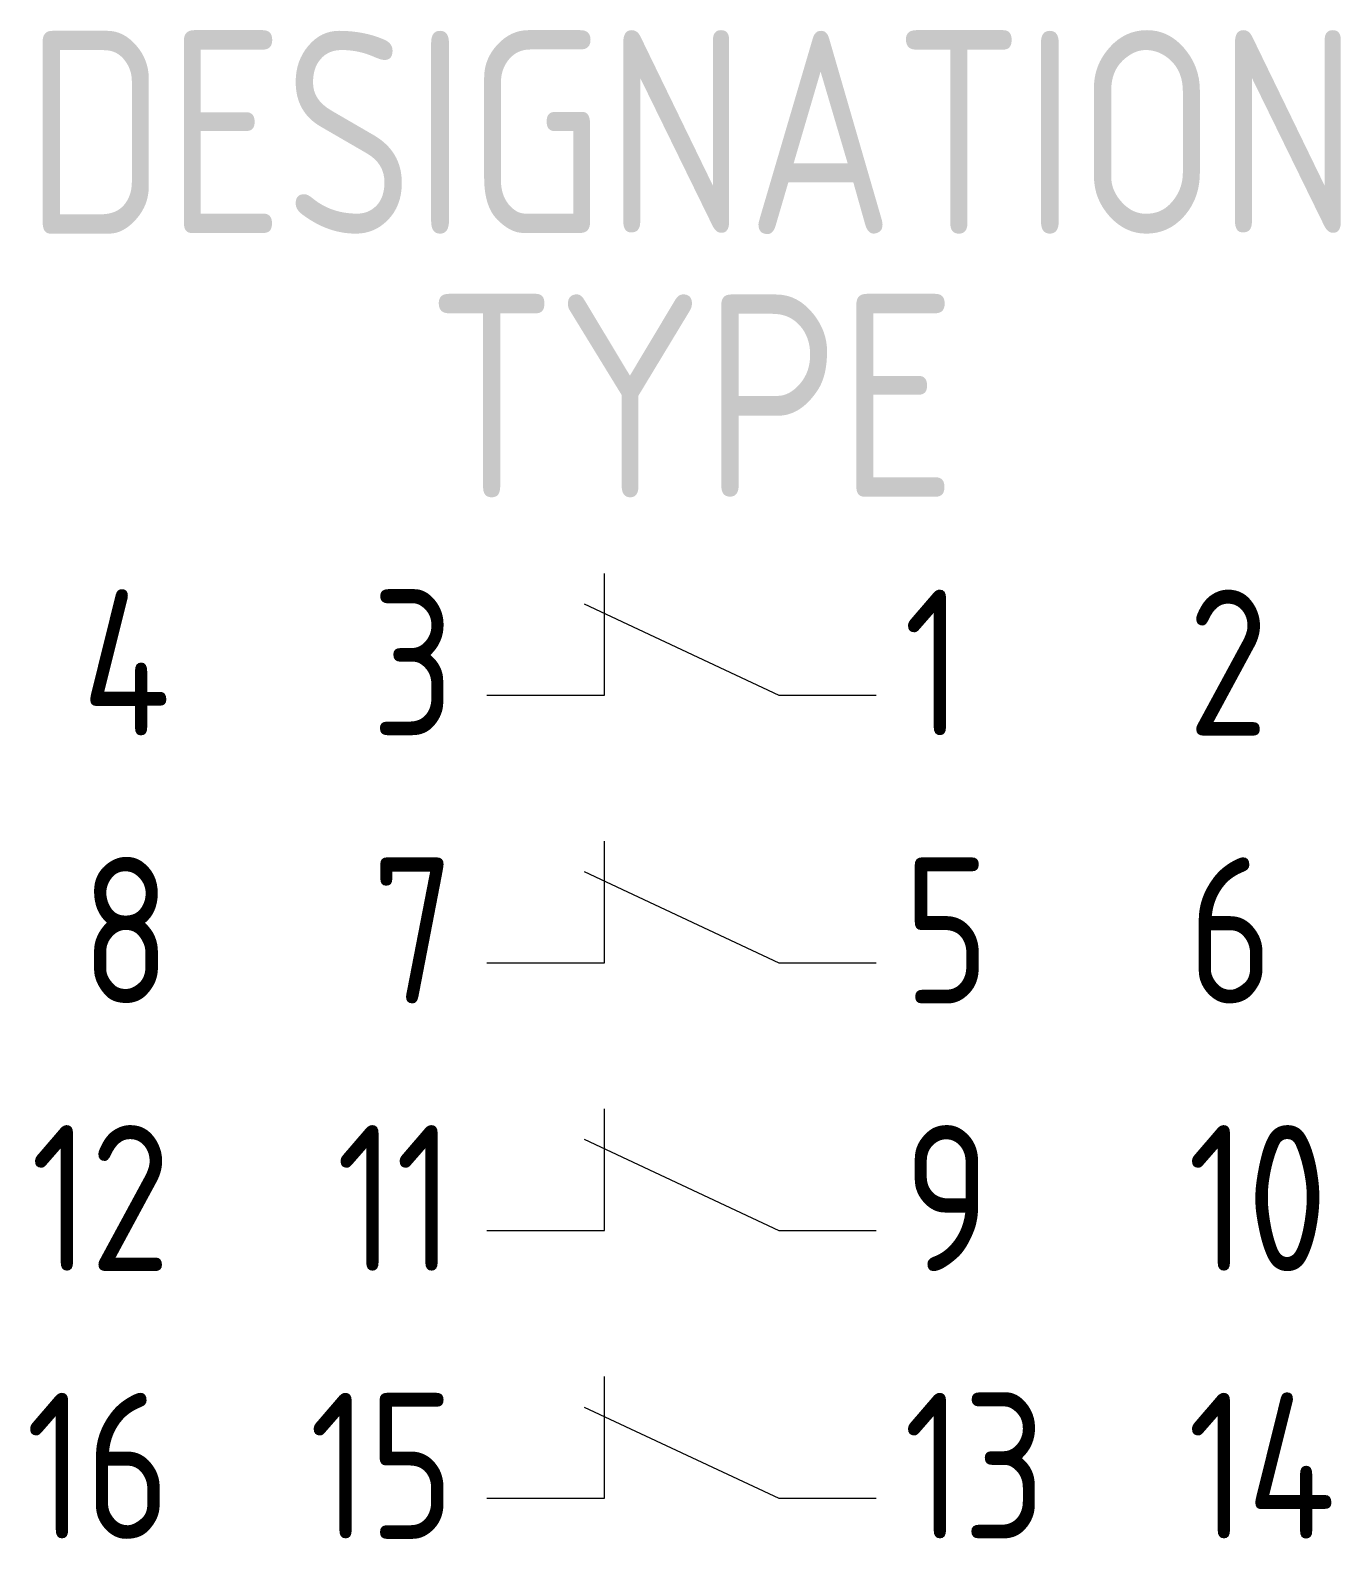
# Model space of a CAD drawing. Extents: x -1592.8 to -1576.6, y -895.7 to -877.1.
import ezdxf
from ezdxf.enums import TextEntityAlignment as Align

# ---------------------------------------------------------------- set-up
doc = ezdxf.new("R2010")
doc.units = 0
doc.header["$LTSCALE"] = 0.3
for name, color, linetype in [('SYMB_FIL_FIN', 1, 'CONTINUOUS'), ('SYMB_REF_CONTACT', 2, 'CONTINUOUS'), ('SYMB_TXT_NOM', 3, 'CONTINUOUS')]:
    doc.layers.add(name, color=color, linetype=linetype)
doc.styles.add('NET2_5', font='isocp.shx', dxfattribs={"width": 0.9, "height": 2.5})
doc.styles.add('NET_1-8', font='ISOCP.shx', dxfattribs={"width": 0.9, "height": 1.8})

msp = doc.modelspace()

# ---------------------------------------------------------------- linework, layer by layer
at = {"layer": 'SYMB_FIL_FIN'}
for p, q in [((-1585.709, -885.281), (-1585.709, -883.781)), ((-1585.959, -884.156), (-1583.559, -885.281)), ((-1587.159, -885.281), (-1585.709, -885.281)), ((-1583.559, -885.281), (-1582.359, -885.281)), ((-1585.709, -888.581), (-1585.709, -887.081)), ((-1585.959, -887.456), (-1583.559, -888.581)), ((-1587.159, -888.581), (-1585.709, -888.581)), ((-1583.559, -888.581), (-1582.359, -888.581)), ((-1585.709, -891.881), (-1585.709, -890.381)), ((-1585.959, -890.756), (-1583.559, -891.881)), ((-1587.159, -891.881), (-1585.709, -891.881)), ((-1583.559, -891.881), (-1582.359, -891.881)), ((-1585.709, -895.181), (-1585.709, -893.681)), ((-1585.959, -894.056), (-1583.559, -895.181)), ((-1587.159, -895.181), (-1585.709, -895.181)), ((-1583.559, -895.181), (-1582.359, -895.181))]:
    msp.add_line(p, q, dxfattribs=at)

# ---------------------------------------------------------------- texts
at = {"layer": 'SYMB_REF_CONTACT', "style": 'NET_1-8', "width": 0.9, "flags": 8}
for tag, text, p in [('4', '', (-1591.057, -885.781)), ('3', '/11', (-1587.557, -885.781)), ('8', '', (-1591.057, -889.081)), ('7', '/21', (-1587.557, -889.081)), ('12', '', (-1591.057, -892.381)), ('11', '/31', (-1587.557, -892.381)), ('16', '', (-1591.057, -895.681)), ('15', '/41', (-1587.557, -895.681))]:
    msp.add_attdef(tag, text=text, height=1.8, dxfattribs=at).set_placement(p, align=Align.RIGHT)
for tag, p, s in [('1', (-1582.02, -885.781), '12/'), ('2', (-1578.52, -885.781), ''), ('5', (-1582.02, -889.081), '22/'), ('6', (-1578.52, -889.081), ''), ('9', (-1582.02, -892.381), '32/'), ('10', (-1578.52, -892.381), ''), ('13', (-1582.02, -895.681), '42/'), ('14', (-1578.52, -895.681), '')]:
    msp.add_attdef(tag, p, s, height=1.8, dxfattribs=at)
at = {"layer": 'SYMB_TXT_NOM', "style": 'NET2_5', "width": 0.9, "flags": 8}
for tag, p in [('DESIGNATION', (-1584.634, -879.593)), ('TYPE', (-1584.634, -882.843))]:
    msp.add_attdef(tag, text='', height=2.5, dxfattribs=at).set_placement(p, align=Align.CENTER)

doc.saveas('drawing.dxf')
